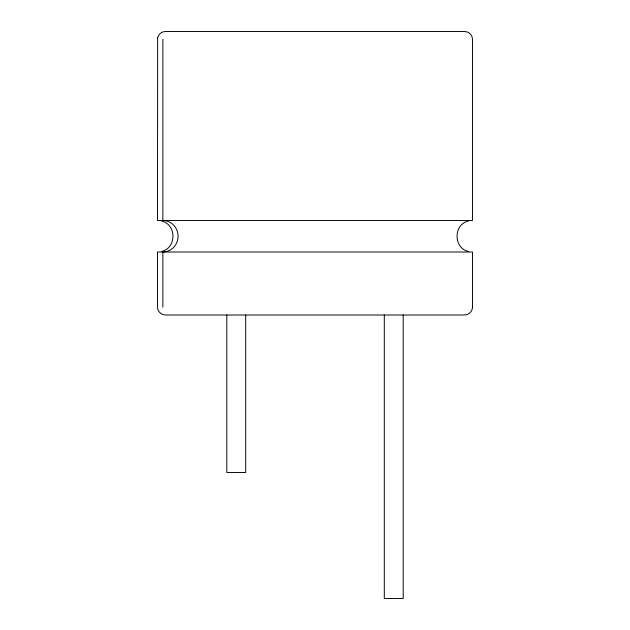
<?xml version="1.0" encoding="UTF-8"?>
<svg xmlns="http://www.w3.org/2000/svg" width="630" height="630" viewBox="0 0 630 630"><rect width="100%" height="100%" fill="white"/><g stroke="black" fill="none" stroke-linecap="round" stroke-linejoin="round"><path stroke-width="0.94" d="M161.579 251.464C176.707 248.125 176.707 224.375 161.579 221.036M468.421 221.036C453.293 224.375 453.293 248.125 468.421 251.464M403.2 315L403.2 598.5L384.3 598.5L384.3 315M245.7 315L245.7 472.5L226.8 472.5L226.8 315M162.863 39.375L162.863 220.5A15.75 15.214 -90 0 1 178.077 236.25A15.75 15.214 -90 0 1 162.863 252L162.863 307.125M157.65 37.839L157.5 220.5L472.5 220.5L472.5 39.375C472.563 35.138 468.775 31.437 464.554 31.5L165.446 31.5C161.776 31.476 158.358 34.225 157.65 37.839M472.5 307.125C472.563 311.362 468.775 315.063 464.554 315L165.446 315C161.225 315.063 157.437 311.362 157.5 307.125L157.5 252L472.5 252L472.5 307.125"/></g></svg>
